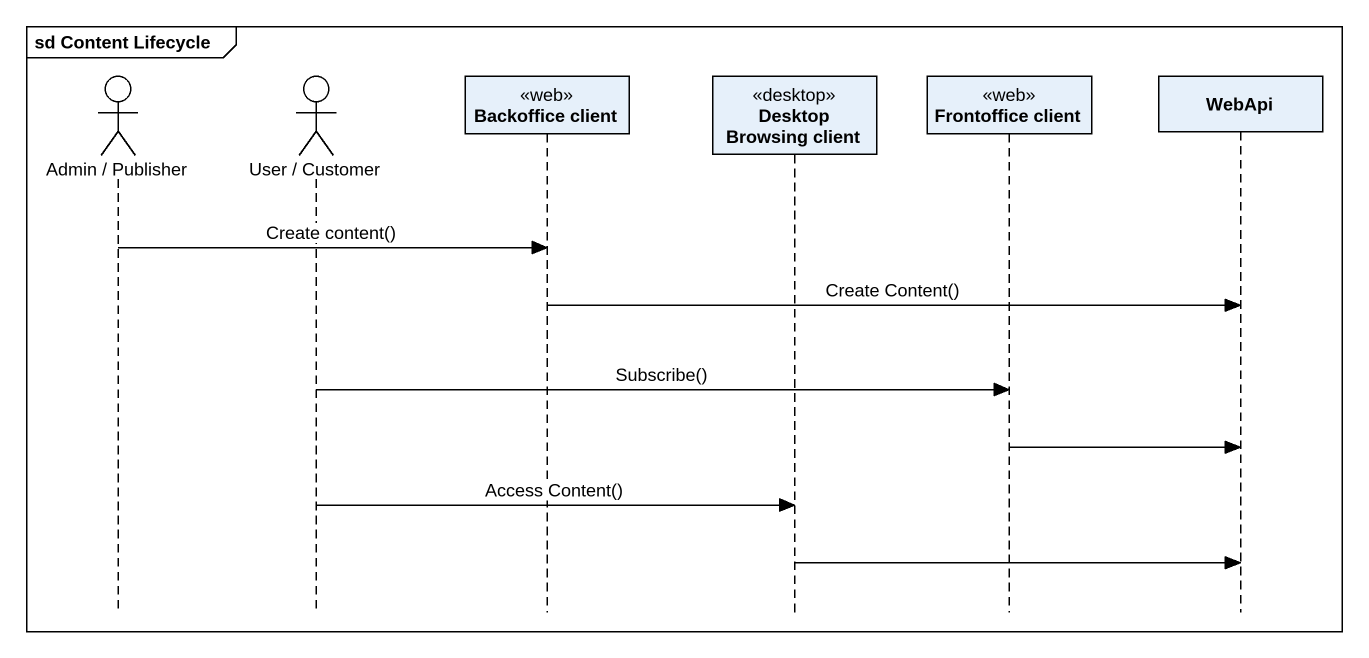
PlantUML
@startuml
mainframe sd Content Lifecycle
hide footbox
actor "Admin / Publisher" as Admin_Publisher
actor "User / Customer" as User_Customer
participant "Backoffice client" as Backoffice_client <<web>>
participant "Desktop Browsing client" as Desktop_Browsing_client <<desktop>>
participant "Frontoffice client" as Frontoffice_client <<web>>
participant WebApi

Admin_Publisher -> Backoffice_client : Create content()
Backoffice_client -> WebApi : Create Content()
User_Customer -> Frontoffice_client : Subscribe()
Frontoffice_client -> WebApi
User_Customer -> Desktop_Browsing_client : Access Content()
Desktop_Browsing_client -> WebApi
@enduml
